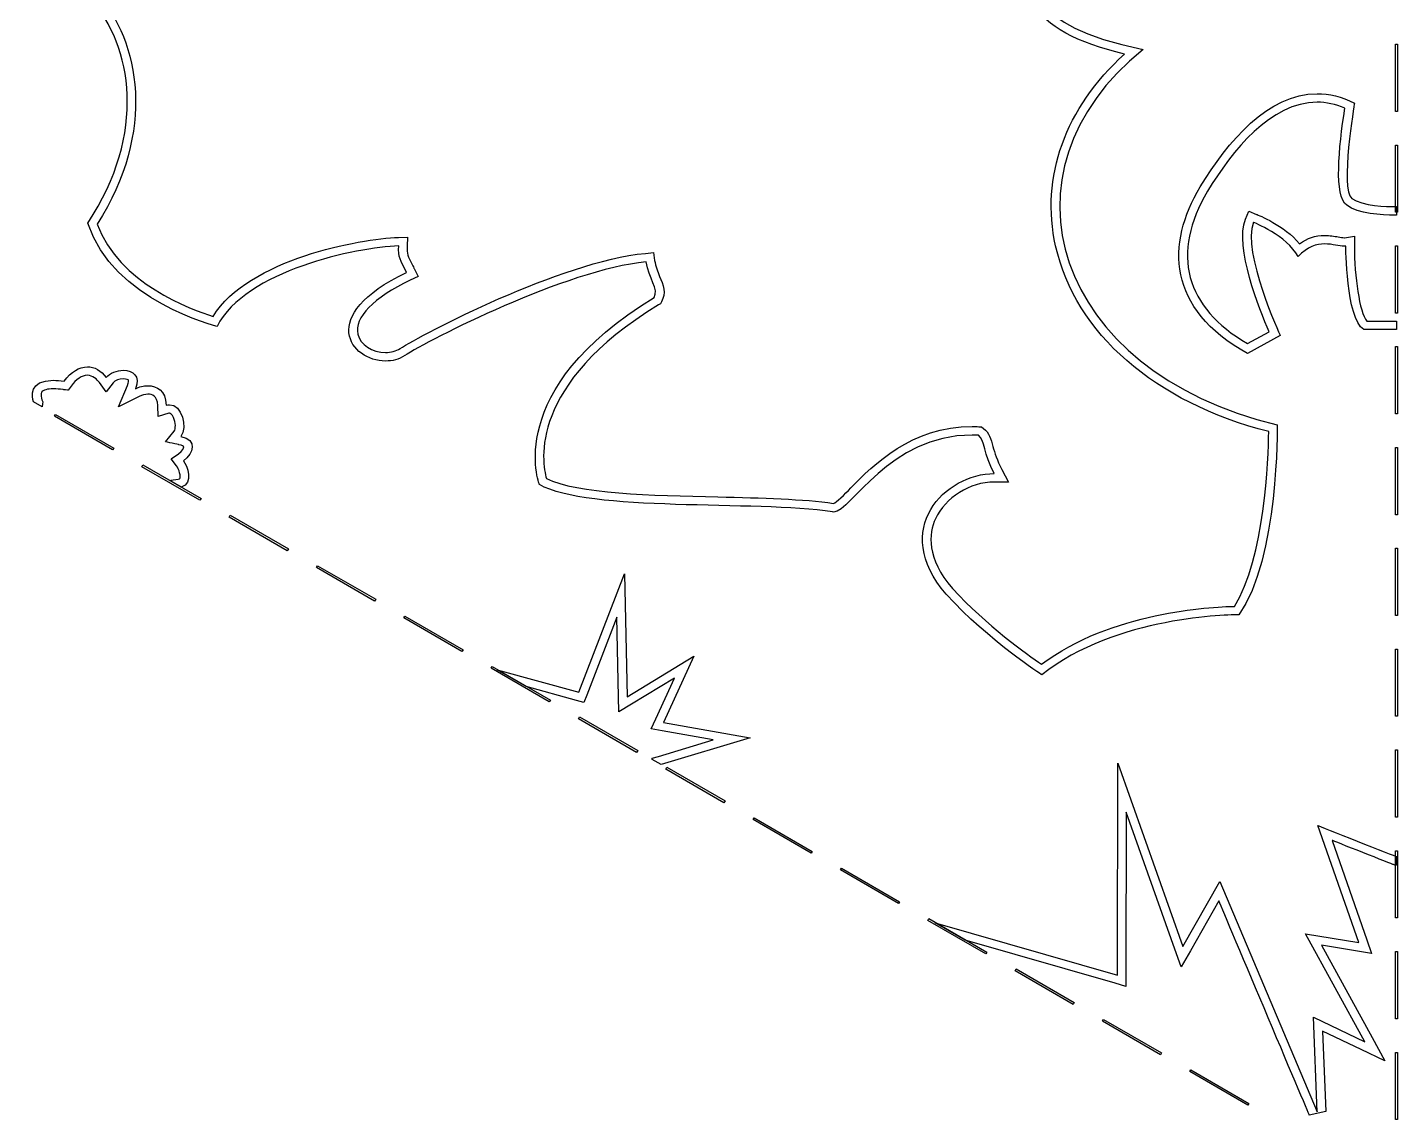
# Model space of a CAD drawing. Header units: millimetres. Extents: x -104 to 108, y -148 to 121.
# Drawn here: x -54.1 to 2.5, y -23.9 to 21.3 of the extents above; entities that cross this region are included whole.
import ezdxf

# ---------------------------------------------------------------- set-up
doc = ezdxf.new("R2010")
doc.units = ezdxf.units.MM
doc.header["$MEASUREMENT"] = 0
doc.layers.add('Capa 1', color=7, linetype='Continuous')

msp = doc.modelspace()

# ---------------------------------------------------------------- linework, layer by layer
at = {"layer": 'Capa 1', "color": 253}
for points, knots in [([(-85.7261, 24.2156), (-85.7261, 24.2156), (-85.4204, 24.0389), (-85.4204, 24.0389), (-85.4204, 24.0389), (-85.096, 24.5393), (-84.4915, 24.7883), (-83.6904, 24.7879), (-83.6904, 24.7879), (-81.6923, 24.788), (-78.4697, 23.2421), (-75.3077, 20.1997), (-75.3077, 20.1997), (-69.8594, 19.5739), (-68.5356, 18.264), (-66.022, 16.3809), (-66.022, 16.3809), (-65.6491, 17.1948), (-65.4516, 17.4061), (-65.3468, 17.4057), (-65.3468, 17.4057), (-65.3468, 17.4057), (-65.315, 17.3987), (-65.315, 17.3987), (-65.315, 17.3987), (-65.2833, 17.3148), (-65.254, 17.235), (-65.2286, 17.1591), (-65.2286, 17.1591), (-65.2286, 17.1592), (-65.2321, 17.3577), (-65.315, 17.3987), (-65.315, 17.3987), (-65.9807, 19.1541), (-67.8226, 22.4956), (-66.8704, 24.1448), (-66.8704, 24.1448), (-67.2969, 24.0306), (-67.7548, 23.979), (-68.2322, 23.979), (-68.2322, 23.979), (-72.0756, 23.9791), (-77.1523, 27.3258), (-76.8366, 28.1683), (-76.8366, 28.1683), (-76.4818, 29.1162), (-75.9772, 30.0595), (-74.5595, 30.1188), (-74.5595, 30.1188), (-74.521, 30.1202), (-74.4819, 30.1212), (-74.4409, 30.1212), (-74.4409, 30.1212), (-71.443, 30.1209), (-62.1171, 25.8674), (-61.4853, 24.4937), (-61.4853, 24.4937), (-60.289, 21.8927), (-62.0039, 18.754), (-62.1841, 17.6103), (-62.1841, 17.6103), (-61.6204, 18.0133), (-60.6136, 18.6055), (-59.8544, 18.6055), (-59.8544, 18.6055), (-59.5129, 18.6056), (-59.2215, 18.4859), (-59.043, 18.1751), (-59.043, 18.1751), (-58.602, 19.7271), (-58.7065, 20.1948), (-57.2467, 21.632), (-57.2467, 21.632), (-58.1191, 22.6159), (-59.496, 25.3273), (-58.2186, 27.3752), (-58.2186, 27.3752), (-58.3773, 27.3686), (-58.5343, 27.3657), (-58.6902, 27.3657), (-58.6902, 27.3657), (-62.1929, 27.3657), (-64.848, 28.9412), (-65.1686, 30.1375), (-65.1686, 30.1375), (-65.4935, 31.3486), (-63.8196, 32.6542), (-61.8882, 32.6542), (-61.8882, 32.6542), (-61.8271, 32.6542), (-61.765, 32.6528), (-61.703, 32.6503), (-61.703, 32.6503), (-58.7054, 32.5194), (-53.8653, 29.597), (-53.7199, 27.8511), (-53.7199, 27.8511), (-53.6275, 26.7452), (-53.2324, 24.4129), (-51.4876, 22.4458), (-51.4876, 22.4458), (-49.7423, 20.4788), (-49.1483, 16.8952), (-51.5966, 13.1703), (-51.5966, 13.1703), (-50.5724, 9.9554), (-46.2523, 8.8992), (-46.2523, 8.8992), (-46.2523, 8.8992), (-45.0973, 11.2054), (-40.4816, 12.1772), (-38.7498, 12.2255), (-38.7498, 12.2255), (-38.7614, 11.7454), (-38.6927, 11.6639), (-38.421, 11.1316), (-38.421, 11.1316), (-42.1816, 9.343), (-40.725, 7.4669), (-39.2906, 7.4669), (-39.2906, 7.4669), (-39.014, 7.4669), (-38.7382, 7.5367), (-38.5008, 7.6906), (-38.5008, 7.6906), (-37.5108, 8.3327), (-31.8385, 11.2466), (-28.521, 11.569), (-28.521, 11.569), (-28.4127, 10.8847), (-27.9869, 10.4426), (-28.1926, 10.0923), (-28.1926, 10.0923), (-34.4833, 6.2629), (-32.9339, 2.365), (-32.9339, 2.365), (-32.9339, 2.365), (-30.9167, 1.2019), (-23.9942, 1.7194), (-20.8192, 1.2308), (-20.8192, 1.2308), (-20.8192, 1.2308), (-20.7818, 1.228), (-20.7818, 1.228), (-20.7818, 1.228), (-20.0399, 1.228), (-18.5237, 4.409), (-15.0467, 4.4087), (-15.0467, 4.4087), (-14.9627, 4.4087), (-14.8773, 4.4069), (-14.7909, 4.403), (-14.7909, 4.403), (-14.5302, 4.1998), (-14.5718, 3.6368), (-14.1347, 2.8169), (-14.1347, 2.8169), (-16.1586, 2.817), (-18.4563, 0.5193), (-16.117, -2.1742), (-16.117, -2.1742), (-14.358, -4.0971), (-12.1666, -5.5012), (-12.1666, -5.5012), (-12.1666, -5.5012), (-9.1214, -3.0599), (-4.3346, -3.0219), (-4.0361, -3.0219), (-4.0361, -3.0219), (-4.0361, -3.0219), (-4.0216, -3.0218), (-4.0216, -3.0218), (-4.0216, -3.0218), (-2.3802, -0.7045), (-2.438, 4.8257), (-2.438, 4.8257), (-2.438, 4.8257), (-11.6804, 7.0436), (-14.2684, 15.2986), (-7.9841, 20.3518), (-7.9841, 20.3518), (-13.0355, 21.3378), (-12.4199, 23.3091), (-12.4199, 23.3091), (-12.4199, 23.3091), (-14.5147, 23.3092), (-15.6058, 23.9212), (-15.0079, 25.8964), (-15.0079, 25.8964), (-15.0992, 25.8936), (-15.1885, 25.8921), (-15.2781, 25.8921), (-15.2781, 25.8921), (-23.0237, 25.8922), (-23.3673, 36.382), (-21.6616, 37.3567), (-21.6616, 37.3567), (-20.8326, 37.8309), (-20.2311, 38.191), (-19.516, 38.191), (-19.516, 38.191), (-18.7424, 38.1911), (-17.835, 37.7702), (-16.3632, 36.6176), (-16.3632, 36.6176), (-16.3632, 46.0686), (-21.3967, 46.4792), (-22.2726, 46.4792), (-22.2726, 46.4792), (-22.3559, 46.4792), (-22.4017, 46.4753), (-22.4017, 46.4753), (-22.4017, 46.4753), (-21.1628, 47.8275), (-19.2045, 48.973), (-15.3031, 48.973), (-15.3031, 48.973), (-14.9348, 48.973), (-14.5486, 48.9624), (-14.1446, 48.9412), (-14.1446, 48.9412), (-16.2397, 54.1158), (-14.1446, 59.4145), (-14.1446, 59.4145), (-14.1446, 59.4145), (-16.1166, 59.0459), (-19.8138, 57.3197), (-19.8138, 57.3197), (-19.8138, 57.3197), (-17.1898, 62.8708), (-13.081, 65.4607), (-11.6769, 65.4604), (-11.6769, 65.4604), (-11.3665, 65.4606), (-11.188, 65.3337), (-11.1873, 65.0843), (-11.1873, 65.0843), (-11.1813, 63.0771), (-10.232, 62.5687), (-9.271, 62.5687), (-9.271, 62.5687), (-8.2853, 62.5687), (-7.288, 63.1042), (-7.288, 63.1042), (-7.288, 63.1042), (-7.288, 63.1043), (-4.3977, 65.393), (-6.4929, 66.9315), (-6.4929, 66.9315), (-4.7593, 69.9262), (-11.4346, 73.786), (-11.4346, 73.786), (-11.4346, 73.786), (-10.202, 73.9737), (-9.1003, 74.0572), (-8.1149, 74.0572), (-8.1149, 74.0572), (-0.3316, 74.0569), (0.1577, 68.8541), (0.1577, 68.8541), (0.1577, 68.8541), (0.6338, 70.9954), (2.3646, 74.437), (2.4839, 74.6727), (2.4839, 74.6727), (2.4839, 74.6727), (2.4839, 75.0387), (2.4839, 75.0387), (2.4839, 75.0387), (2.4839, 75.0387), (2.2744, 75.0387), (2.2744, 75.0387), (2.2744, 75.0387), (2.2744, 75.0387), (2.176, 74.8461), (2.176, 74.8461), (2.176, 74.8461), (2.1129, 74.7216), (0.8541, 72.2383), (0.151, 70.1206), (0.151, 70.1206), (-0.5404, 71.7487), (-2.5255, 74.4096), (-8.1149, 74.41), (-8.1149, 74.41), (-9.1542, 74.4101), (-10.2891, 74.3172), (-11.4879, 74.1348), (-11.4879, 74.1348), (-11.4879, 74.1348), (-12.4802, 73.9837), (-12.4802, 73.9837), (-12.4802, 73.9837), (-12.4802, 73.9837), (-11.6113, 73.4806), (-11.6113, 73.4806), (-11.6113, 73.4806), (-11.5947, 73.4713), (-9.9519, 72.5145), (-8.5453, 71.2156), (-8.5453, 71.2156), (-7.3194, 70.0834), (-6.0209, 68.4512), (-6.7984, 67.1082), (-6.7984, 67.1082), (-6.7984, 67.1082), (-6.9568, 66.8345), (-6.9568, 66.8345), (-6.9568, 66.8345), (-6.9568, 66.8345), (-6.7017, 66.6472), (-6.7017, 66.6472), (-6.7017, 66.6472), (-6.2932, 66.3474), (-6.0907, 66.0121), (-6.084, 65.623), (-6.084, 65.623), (-6.0678, 64.74), (-7.063, 63.7413), (-7.4814, 63.4016), (-7.4814, 63.4016), (-7.6383, 63.3222), (-8.4727, 62.9215), (-9.271, 62.9215), (-9.271, 62.9215), (-9.6562, 62.9216), (-10.8282, 62.9215), (-10.8345, 65.0854), (-10.8345, 65.0854), (-10.8355, 65.4209), (-11.0568, 65.8132), (-11.6769, 65.8132), (-11.6769, 65.8132), (-13.2962, 65.8136), (-17.5066, 63.0262), (-20.1327, 57.4707), (-20.1327, 57.4707), (-20.1327, 57.4707), (-20.5507, 56.5866), (-20.5507, 56.5866), (-20.5507, 56.5866), (-20.5507, 56.5866), (-19.6645, 57.0001), (-19.6645, 57.0001), (-19.6645, 57.0001), (-19.6317, 57.0157), (-16.6645, 58.3957), (-14.6851, 58.9273), (-14.6851, 58.9273), (-15.155, 57.4217), (-16.1195, 53.4116), (-14.6643, 49.3159), (-14.6643, 49.3159), (-14.8816, 49.3222), (-15.0954, 49.3257), (-15.3031, 49.3257), (-15.3031, 49.3257), (-18.6908, 49.3258), (-21.0291, 48.4957), (-22.6617, 46.7138), (-22.6617, 46.7138), (-22.6617, 46.7138), (-23.2692, 46.051), (-23.2692, 46.051), (-23.2692, 46.051), (-23.2692, 46.051), (-22.3731, 46.124), (-22.3731, 46.124), (-22.3731, 46.124), (-22.3678, 46.1243), (-22.3326, 46.1264), (-22.2726, 46.1264), (-22.2726, 46.1264), (-21.3698, 46.1264), (-16.9637, 45.6928), (-16.7259, 37.3334), (-16.7259, 37.3334), (-17.9045, 38.1868), (-18.7389, 38.5438), (-19.516, 38.5438), (-19.516, 38.5438), (-20.2988, 38.5438), (-20.9374, 38.1783), (-21.7459, 37.7151), (-21.7459, 37.7151), (-21.7459, 37.7151), (-21.8369, 37.6633), (-21.8369, 37.6633), (-21.8369, 37.6633), (-22.878, 37.0681), (-23.1726, 34.2156), (-22.467, 31.5592), (-22.467, 31.5592), (-21.9918, 29.7713), (-20.3641, 25.6413), (-15.4608, 25.5411), (-15.4608, 25.5411), (-15.5998, 24.8356), (-15.5116, 24.2806), (-15.1945, 23.8538), (-15.1945, 23.8538), (-14.7807, 23.2958), (-14.0116, 23.0096), (-12.7896, 22.963), (-12.7896, 22.963), (-12.7702, 22.7599), (-12.7042, 22.5019), (-12.5345, 22.2172), (-12.5345, 22.2172), (-11.9976, 21.3163), (-10.7276, 20.6248), (-8.7549, 20.157), (-8.7549, 20.157), (-11.2042, 17.9314), (-12.2375, 15.0752), (-11.5979, 12.2262), (-11.5979, 12.2262), (-10.7865, 8.6121), (-7.5036, 5.757), (-2.7922, 4.5498), (-2.7922, 4.5498), (-2.807, 3.4509), (-2.9478, -0.6929), (-4.2107, -2.6709), (-4.2107, -2.6709), (-5.2045, -2.6909), (-9.3084, -2.9069), (-12.1825, -5.0666), (-12.1825, -5.0666), (-12.7628, -4.6718), (-14.46, -3.4632), (-15.8567, -1.936), (-15.8567, -1.936), (-16.9517, -0.6752), (-16.8455, 0.3306), (-16.5626, 0.9514), (-16.5626, 0.9514), (-16.1628, 1.8281), (-15.1419, 2.4642), (-14.1347, 2.4642), (-14.1347, 2.4642), (-14.1347, 2.4642), (-13.5466, 2.4642), (-13.5466, 2.4642), (-13.5466, 2.4642), (-13.5466, 2.4642), (-13.8232, 2.9831), (-13.8232, 2.9831), (-13.8232, 2.9831), (-14.0247, 3.3602), (-14.116, 3.6809), (-14.1894, 3.9388), (-14.1894, 3.9388), (-14.2772, 4.2451), (-14.3531, 4.5092), (-14.574, 4.6814), (-14.574, 4.6814), (-14.574, 4.6814), (-14.6628, 4.7506), (-14.6628, 4.7506), (-14.6628, 4.7506), (-14.6628, 4.7506), (-14.7754, 4.7555), (-14.7754, 4.7555), (-14.7754, 4.7555), (-14.8667, 4.7597), (-14.9574, 4.7614), (-15.0467, 4.7614), (-15.0467, 4.7614), (-17.5729, 4.7618), (-19.1304, 3.1754), (-20.0611, 2.2274), (-20.0611, 2.2274), (-20.326, 1.9576), (-20.6541, 1.6235), (-20.785, 1.5826), (-20.785, 1.5826), (-22.008, 1.7685), (-23.7331, 1.8087), (-25.5587, 1.8517), (-25.5587, 1.8517), (-28.2949, 1.916), (-31.3852, 1.9883), (-32.6432, 2.6095), (-32.6432, 2.6095), (-32.8309, 3.2622), (-33.4211, 6.4964), (-28.0091, 9.791), (-28.0091, 9.791), (-28.0091, 9.791), (-27.9329, 9.8372), (-27.9329, 9.8372), (-27.9329, 9.8372), (-27.9329, 9.8372), (-27.8885, 9.9134), (-27.8885, 9.9134), (-27.8885, 9.9134), (-27.6793, 10.2701), (-27.8246, 10.6253), (-27.965, 10.9689), (-27.965, 10.9689), (-28.0483, 11.1721), (-28.1344, 11.3824), (-28.1725, 11.624), (-28.1725, 11.624), (-28.1725, 11.624), (-28.2243, 11.9522), (-28.2243, 11.9522), (-28.2243, 11.9522), (-28.2243, 11.9522), (-28.5549, 11.92), (-28.5549, 11.92), (-28.5549, 11.92), (-32.0424, 11.5814), (-37.786, 8.5746), (-38.6927, 7.9865), (-38.6927, 7.9865), (-38.8609, 7.8776), (-39.0677, 7.8197), (-39.2906, 7.8197), (-39.2906, 7.8197), (-39.8381, 7.8197), (-40.343, 8.1548), (-40.4393, 8.5824), (-40.4393, 8.5824), (-40.5924, 9.2601), (-39.781, 10.094), (-38.27, 10.8126), (-38.27, 10.8126), (-38.27, 10.8126), (-37.9423, 10.9686), (-37.9423, 10.9686), (-37.9423, 10.9686), (-37.9423, 10.9686), (-38.107, 11.2918), (-38.107, 11.2918), (-38.107, 11.2918), (-38.107, 11.2918), (-38.1783, 11.4311), (-38.1783, 11.4311), (-38.1783, 11.4311), (-38.384, 11.8301), (-38.4055, 11.8717), (-38.397, 12.2171), (-38.397, 12.2171), (-38.397, 12.2171), (-38.3882, 12.5886), (-38.3882, 12.5886), (-38.3882, 12.5886), (-38.3882, 12.5886), (-38.7597, 12.5784), (-38.7597, 12.5784), (-38.7597, 12.5784), (-40.3401, 12.5342), (-44.9548, 11.6755), (-46.4231, 9.3147), (-46.4231, 9.3147), (-47.3202, 9.591), (-50.3216, 10.6814), (-51.2078, 13.1219), (-51.2078, 13.1219), (-48.7652, 16.9563), (-49.445, 20.6749), (-51.2237, 22.6797), (-51.2237, 22.6797), (-52.8673, 24.5325), (-53.2726, 26.7335), (-53.3682, 27.8804), (-53.3682, 27.8804), (-53.54, 29.942), (-58.7488, 32.8743), (-61.6874, 33.0027), (-61.6874, 33.0027), (-61.7544, 33.0056), (-61.8218, 33.007), (-61.8882, 33.007), (-61.8882, 33.007), (-63.2012, 33.007), (-64.4772, 32.4496), (-65.1394, 31.5863), (-65.1394, 31.5863), (-65.5136, 31.0984), (-65.6449, 30.5513), (-65.5094, 30.0461), (-65.5094, 30.0461), (-65.1284, 28.6262), (-62.2889, 27.0457), (-58.7992, 27.0132), (-58.7992, 27.0132), (-59.6071, 25.0494), (-58.5586, 22.7584), (-57.7208, 21.6553), (-57.7208, 21.6553), (-58.795, 20.5465), (-58.9425, 19.9679), (-59.1972, 18.9692), (-59.1972, 18.9692), (-59.2092, 18.9223), (-59.2212, 18.8743), (-59.2339, 18.8249), (-59.2339, 18.8249), (-59.3975, 18.9057), (-59.6011, 18.9583), (-59.8544, 18.9583), (-59.8544, 18.9583), (-60.4273, 18.9583), (-61.0821, 18.6778), (-61.5954, 18.396), (-61.5954, 18.396), (-61.5699, 18.4715), (-61.5438, 18.5491), (-61.517, 18.6291), (-61.517, 18.6291), (-60.991, 20.185), (-60.1966, 22.5362), (-61.1646, 24.6412), (-61.1646, 24.6412), (-61.9171, 26.2763), (-71.4709, 30.4737), (-74.4409, 30.474), (-74.4409, 30.474), (-74.4869, 30.474), (-74.531, 30.4729), (-74.5744, 30.4712), (-74.5744, 30.4712), (-76.3798, 30.3958), (-76.9115, 28.9747), (-77.1671, 28.2917), (-77.1671, 28.2917), (-77.2502, 28.071), (-77.1919, 27.8144), (-76.9944, 27.5294), (-76.9944, 27.5294), (-76.0916, 26.2277), (-71.6702, 23.6262), (-68.2322, 23.6262), (-68.2322, 23.6262), (-67.9514, 23.6263), (-67.6808, 23.6432), (-67.4222, 23.6777), (-67.4222, 23.6777), (-67.7545, 22.1894), (-66.8613, 20.1249), (-66.124, 18.4214), (-66.124, 18.4214), (-65.9906, 18.1127), (-65.8622, 17.8167), (-65.7539, 17.5507), (-65.7539, 17.5507), (-65.8767, 17.4178), (-66.0047, 17.2145), (-66.1536, 16.9221), (-66.1536, 16.9221), (-66.233, 16.9824), (-66.3113, 17.042), (-66.3893, 17.1013), (-66.3893, 17.1013), (-68.5595, 18.7499), (-70.1324, 19.9446), (-75.1494, 20.5363), (-75.1494, 20.5363), (-78.0877, 23.3363), (-81.4305, 25.1407), (-83.6904, 25.1407), (-83.6904, 25.1407), (-84.8746, 25.1411), (-85.4494, 24.6523), (-85.7261, 24.2156)], [0, 0, 0, 0, 0.0059524, 0.0059524, 0.0059524, 0.0059524, 0.0119048, 0.0119048, 0.0119048, 0.0119048, 0.0178571, 0.0178571, 0.0178571, 0.0178572, 0.0238095, 0.0238095, 0.0238095, 0.0238095, 0.0297619, 0.0297619, 0.0297619, 0.0297619, 0.0357143, 0.0357143, 0.0357143, 0.0357143, 0.0416667, 0.0416667, 0.0416667, 0.0416667, 0.047619, 0.047619, 0.047619, 0.0476191, 0.0535714, 0.0535714, 0.0535714, 0.0535714, 0.0595238, 0.0595238, 0.0595238, 0.0595238, 0.0654762, 0.0654762, 0.0654762, 0.0654762, 0.0714286, 0.0714286, 0.0714286, 0.0714286, 0.077381, 0.077381, 0.077381, 0.077381, 0.0833333, 0.0833333, 0.0833333, 0.0833333, 0.0892857, 0.0892857, 0.0892857, 0.0892857, 0.0952381, 0.0952381, 0.0952381, 0.0952381, 0.1011905, 0.1011905, 0.1011905, 0.1011905, 0.1071429, 0.1071429, 0.1071429, 0.1071429, 0.1130952, 0.1130952, 0.1130952, 0.1130952, 0.1190476, 0.1190476, 0.1190476, 0.1190476, 0.125, 0.125, 0.125, 0.125, 0.1309524, 0.1309524, 0.1309524, 0.1309524, 0.1369048, 0.1369048, 0.1369048, 0.1369048, 0.1428571, 0.1428571, 0.1428571, 0.1428572, 0.1488095, 0.1488095, 0.1488095, 0.1488095, 0.1547619, 0.1547619, 0.1547619, 0.1547619, 0.1607143, 0.1607143, 0.1607143, 0.1607143, 0.1666667, 0.1666667, 0.1666667, 0.1666667, 0.172619, 0.172619, 0.172619, 0.1726191, 0.1785714, 0.1785714, 0.1785714, 0.1785714, 0.1845238, 0.1845238, 0.1845238, 0.1845238, 0.1904762, 0.1904762, 0.1904762, 0.1904762, 0.1964286, 0.1964286, 0.1964286, 0.1964286, 0.202381, 0.202381, 0.202381, 0.202381, 0.2083333, 0.2083333, 0.2083333, 0.2083333, 0.2142857, 0.2142857, 0.2142857, 0.2142857, 0.2202381, 0.2202381, 0.2202381, 0.2202381, 0.2261905, 0.2261905, 0.2261905, 0.2261905, 0.2321429, 0.2321429, 0.2321429, 0.2321429, 0.2380952, 0.2380952, 0.2380952, 0.2380952, 0.2440476, 0.2440476, 0.2440476, 0.2440476, 0.25, 0.25, 0.25, 0.25, 0.2559524, 0.2559524, 0.2559524, 0.2559524, 0.2619048, 0.2619048, 0.2619048, 0.2619048, 0.2678571, 0.2678571, 0.2678571, 0.2678572, 0.2738095, 0.2738095, 0.2738095, 0.2738095, 0.2797619, 0.2797619, 0.2797619, 0.2797619, 0.2857143, 0.2857143, 0.2857143, 0.2857143, 0.2916667, 0.2916667, 0.2916667, 0.2916667, 0.297619, 0.297619, 0.297619, 0.2976191, 0.3035714, 0.3035714, 0.3035714, 0.3035714, 0.3095238, 0.3095238, 0.3095238, 0.3095238, 0.3154762, 0.3154762, 0.3154762, 0.3154762, 0.3214286, 0.3214286, 0.3214286, 0.3214286, 0.327381, 0.327381, 0.327381, 0.327381, 0.3333333, 0.3333333, 0.3333333, 0.3333333, 0.3392857, 0.3392857, 0.3392857, 0.3392857, 0.3452381, 0.3452381, 0.3452381, 0.3452381, 0.3511905, 0.3511905, 0.3511905, 0.3511905, 0.3571429, 0.3571429, 0.3571429, 0.3571429, 0.3630952, 0.3630952, 0.3630952, 0.3630952, 0.3690476, 0.3690476, 0.3690476, 0.3690476, 0.375, 0.375, 0.375, 0.375, 0.3809524, 0.3809524, 0.3809524, 0.3809524, 0.3869048, 0.3869048, 0.3869048, 0.3869048, 0.3928571, 0.3928571, 0.3928571, 0.3928572, 0.3988095, 0.3988095, 0.3988095, 0.3988095, 0.4047619, 0.4047619, 0.4047619, 0.4047619, 0.4107143, 0.4107143, 0.4107143, 0.4107143, 0.4166667, 0.4166667, 0.4166667, 0.4166667, 0.422619, 0.422619, 0.422619, 0.4226191, 0.4285714, 0.4285714, 0.4285714, 0.4285714, 0.4345238, 0.4345238, 0.4345238, 0.4345238, 0.4404762, 0.4404762, 0.4404762, 0.4404762, 0.4464286, 0.4464286, 0.4464286, 0.4464286, 0.452381, 0.452381, 0.452381, 0.452381, 0.4583333, 0.4583333, 0.4583333, 0.4583333, 0.4642857, 0.4642857, 0.4642857, 0.4642857, 0.4702381, 0.4702381, 0.4702381, 0.4702381, 0.4761905, 0.4761905, 0.4761905, 0.4761905, 0.4821429, 0.4821429, 0.4821429, 0.4821429, 0.4880952, 0.4880952, 0.4880952, 0.4880952, 0.4940476, 0.4940476, 0.4940476, 0.4940476, 0.5, 0.5, 0.5, 0.5, 0.5059524, 0.5059524, 0.5059524, 0.5059524, 0.5119048, 0.5119048, 0.5119048, 0.5119048, 0.5178571, 0.5178571, 0.5178571, 0.5178572, 0.5238095, 0.5238095, 0.5238095, 0.5238095, 0.5297619, 0.5297619, 0.5297619, 0.5297619, 0.5357143, 0.5357143, 0.5357143, 0.5357143, 0.5416667, 0.5416667, 0.5416667, 0.5416667, 0.547619, 0.547619, 0.547619, 0.5476191, 0.5535714, 0.5535714, 0.5535714, 0.5535714, 0.5595238, 0.5595238, 0.5595238, 0.5595238, 0.5654762, 0.5654762, 0.5654762, 0.5654762, 0.5714286, 0.5714286, 0.5714286, 0.5714286, 0.577381, 0.577381, 0.577381, 0.577381, 0.5833333, 0.5833333, 0.5833333, 0.5833333, 0.5892857, 0.5892857, 0.5892857, 0.5892857, 0.5952381, 0.5952381, 0.5952381, 0.5952381, 0.6011905, 0.6011905, 0.6011905, 0.6011905, 0.6071429, 0.6071429, 0.6071429, 0.6071429, 0.6130952, 0.6130952, 0.6130952, 0.6130952, 0.6190476, 0.6190476, 0.6190476, 0.6190476, 0.625, 0.625, 0.625, 0.625, 0.6309524, 0.6309524, 0.6309524, 0.6309524, 0.6369048, 0.6369048, 0.6369048, 0.6369048, 0.6428571, 0.6428571, 0.6428571, 0.6428572, 0.6488095, 0.6488095, 0.6488095, 0.6488095, 0.6547619, 0.6547619, 0.6547619, 0.6547619, 0.6607143, 0.6607143, 0.6607143, 0.6607143, 0.6666667, 0.6666667, 0.6666667, 0.6666667, 0.672619, 0.672619, 0.672619, 0.6726191, 0.6785714, 0.6785714, 0.6785714, 0.6785714, 0.6845238, 0.6845238, 0.6845238, 0.6845238, 0.6904762, 0.6904762, 0.6904762, 0.6904762, 0.6964286, 0.6964286, 0.6964286, 0.6964286, 0.702381, 0.702381, 0.702381, 0.702381, 0.7083333, 0.7083333, 0.7083333, 0.7083333, 0.7142857, 0.7142857, 0.7142857, 0.7142857, 0.7202381, 0.7202381, 0.7202381, 0.7202381, 0.7261905, 0.7261905, 0.7261905, 0.7261905, 0.7321429, 0.7321429, 0.7321429, 0.7321429, 0.7380952, 0.7380952, 0.7380952, 0.7380952, 0.7440476, 0.7440476, 0.7440476, 0.7440476, 0.75, 0.75, 0.75, 0.75, 0.7559524, 0.7559524, 0.7559524, 0.7559524, 0.7619048, 0.7619048, 0.7619048, 0.7619048, 0.7678571, 0.7678571, 0.7678571, 0.7678572, 0.7738095, 0.7738095, 0.7738095, 0.7738095, 0.7797619, 0.7797619, 0.7797619, 0.7797619, 0.7857143, 0.7857143, 0.7857143, 0.7857143, 0.7916667, 0.7916667, 0.7916667, 0.7916667, 0.797619, 0.797619, 0.797619, 0.7976191, 0.8035714, 0.8035714, 0.8035714, 0.8035714, 0.8095238, 0.8095238, 0.8095238, 0.8095238, 0.8154762, 0.8154762, 0.8154762, 0.8154762, 0.8214286, 0.8214286, 0.8214286, 0.8214286, 0.827381, 0.827381, 0.827381, 0.827381, 0.8333333, 0.8333333, 0.8333333, 0.8333333, 0.8392857, 0.8392857, 0.8392857, 0.8392857, 0.8452381, 0.8452381, 0.8452381, 0.8452381, 0.8511905, 0.8511905, 0.8511905, 0.8511905, 0.8571429, 0.8571429, 0.8571429, 0.8571429, 0.8630952, 0.8630952, 0.8630952, 0.8630952, 0.8690476, 0.8690476, 0.8690476, 0.8690476, 0.875, 0.875, 0.875, 0.875, 0.8809524, 0.8809524, 0.8809524, 0.8809524, 0.8869048, 0.8869048, 0.8869048, 0.8869048, 0.8928571, 0.8928571, 0.8928571, 0.8928572, 0.8988095, 0.8988095, 0.8988095, 0.8988095, 0.9047619, 0.9047619, 0.9047619, 0.9047619, 0.9107143, 0.9107143, 0.9107143, 0.9107143, 0.9166667, 0.9166667, 0.9166667, 0.9166667, 0.922619, 0.922619, 0.922619, 0.9226191, 0.9285714, 0.9285714, 0.9285714, 0.9285714, 0.9345238, 0.9345238, 0.9345238, 0.9345238, 0.9404762, 0.9404762, 0.9404762, 0.9404762, 0.9464286, 0.9464286, 0.9464286, 0.9464286, 0.952381, 0.952381, 0.952381, 0.952381, 0.9583333, 0.9583333, 0.9583333, 0.9583333, 0.9642857, 0.9642857, 0.9642857, 0.9642857, 0.9702381, 0.9702381, 0.9702381, 0.9702381, 0.9761905, 0.9761905, 0.9761905, 0.9761905, 0.9821429, 0.9821429, 0.9821429, 0.9821429, 0.9880952, 0.9880952, 0.9880952, 0.9880952, 1, 1, 1, 1]), ([(2.4839, 8.7687), (2.4839, 8.7687), (2.4839, 9.1215), (2.4839, 9.1215), (2.4839, 9.1215), (2.4839, 9.1215), (1.2654, 9.1215), (1.2654, 9.1215), (1.2654, 9.1215), (0.9536, 9.4923), (0.7475, 10.9654), (0.7475, 12.2188), (0.7475, 12.2188), (0.7475, 12.2188), (0.7476, 12.626), (0.7476, 12.626), (0.7476, 12.626), (0.7476, 12.626), (0.3444, 12.5677), (0.3444, 12.5677), (0.3444, 12.5677), (0.3444, 12.5677), (0.3249, 12.567), (0.3249, 12.567), (0.3249, 12.567), (0.2678, 12.567), (0.1757, 12.5829), (0.0783, 12.5998), (0.0783, 12.5998), (-0.0754, 12.6267), (-0.267, 12.6601), (-0.478, 12.6601), (-0.478, 12.6601), (-0.8657, 12.6602), (-1.2083, 12.5473), (-1.5162, 12.3172), (-1.5162, 12.3172), (-2.1487, 13.0676), (-3.2403, 13.5103), (-3.2932, 13.5315), (-3.2932, 13.5315), (-3.2932, 13.5315), (-3.6205, 13.6624), (-3.6205, 13.6624), (-3.6205, 13.6624), (-3.6205, 13.6624), (-3.7518, 13.3351), (-3.7518, 13.3351), (-3.7518, 13.3351), (-4.2121, 12.1833), (-3.1736, 9.5987), (-2.7704, 8.6755), (-2.7704, 8.6755), (-2.7704, 8.6755), (-3.6671, 8.1866), (-3.6671, 8.1866), (-3.6671, 8.1866), (-4.9537, 8.9391), (-5.7492, 9.8573), (-6.0336, 10.9188), (-6.0336, 10.9188), (-6.3214, 11.9935), (-6.0748, 13.2263), (-5.3202, 14.484), (-5.3202, 14.484), (-4.312, 16.1639), (-2.7093, 18.1666), (-0.7962, 18.1666), (-0.7962, 18.1666), (-0.4141, 18.1667), (-0.0268, 18.0855), (0.3584, 17.925), (0.3584, 17.925), (0.09, 16.2504), (-0.0914, 14.2984), (0.4307, 13.9079), (0.4307, 13.9079), (0.9067, 13.551), (1.8785, 13.4976), (2.4155, 13.4976), (2.4155, 13.4976), (2.4155, 13.4976), (2.4839, 13.4981), (2.4839, 13.4981), (2.4839, 13.4981), (2.4839, 13.4981), (2.4839, 13.851), (2.4839, 13.851), (2.4839, 13.851), (2.4734, 13.8508), (2.4498, 13.8504), (2.4155, 13.8504), (2.4155, 13.8504), (2.1252, 13.8504), (1.0654, 13.873), (0.6421, 14.1908), (0.6421, 14.1908), (0.1485, 14.5592), (0.75, 18.1331), (0.75, 18.1331), (0.75, 18.1331), (0.2159, 18.4006), (-0.3006, 18.5194), (-0.7962, 18.5194), (-0.7962, 18.5194), (-2.8148, 18.5195), (-4.4898, 16.5537), (-5.6229, 14.6653), (-5.6229, 14.6653), (-7.034, 12.313), (-6.998, 9.6315), (-3.6707, 7.7826), (-3.6707, 7.7826), (-3.6707, 7.7826), (-2.3145, 8.5221), (-2.3145, 8.5221), (-2.3145, 8.5221), (-2.3145, 8.5221), (-3.9169, 11.9719), (-3.4241, 13.2041), (-3.4241, 13.2041), (-3.424, 13.2041), (-2.0479, 12.6541), (-1.5748, 11.7853), (-1.5748, 11.7853), (-1.1977, 12.2051), (-0.8156, 12.3074), (-0.478, 12.3074), (-0.478, 12.3074), (-0.1559, 12.3074), (0.1259, 12.2142), (0.3249, 12.2142), (0.3249, 12.2142), (0.3249, 12.2142), (0.3948, 12.2189), (0.3948, 12.2189), (0.3948, 12.2189), (0.3948, 12.2189), (0.3948, 9.2615), (1.1338, 8.7687), (1.1338, 8.7687), (1.1338, 8.7687), (2.4839, 8.7687), (2.4839, 8.7687)], [0, 0, 0, 0, 0.027027, 0.027027, 0.027027, 0.027027, 0.0540541, 0.0540541, 0.0540541, 0.0540541, 0.0810811, 0.0810811, 0.0810811, 0.0810811, 0.1081081, 0.1081081, 0.1081081, 0.1081081, 0.1351351, 0.1351351, 0.1351351, 0.1351351, 0.1621622, 0.1621622, 0.1621622, 0.1621622, 0.1891892, 0.1891892, 0.1891892, 0.1891892, 0.2162162, 0.2162162, 0.2162162, 0.2162162, 0.2432432, 0.2432432, 0.2432432, 0.2432433, 0.2702703, 0.2702703, 0.2702703, 0.2702703, 0.2972973, 0.2972973, 0.2972973, 0.2972973, 0.3243243, 0.3243243, 0.3243243, 0.3243243, 0.3513514, 0.3513514, 0.3513514, 0.3513514, 0.3783784, 0.3783784, 0.3783784, 0.3783784, 0.4054054, 0.4054054, 0.4054054, 0.4054054, 0.4324324, 0.4324324, 0.4324324, 0.4324324, 0.4594595, 0.4594595, 0.4594595, 0.4594595, 0.4864865, 0.4864865, 0.4864865, 0.4864865, 0.5135135, 0.5135135, 0.5135135, 0.5135135, 0.5405405, 0.5405405, 0.5405405, 0.5405406, 0.5675676, 0.5675676, 0.5675676, 0.5675676, 0.5945946, 0.5945946, 0.5945946, 0.5945946, 0.6216216, 0.6216216, 0.6216216, 0.6216216, 0.6486486, 0.6486486, 0.6486486, 0.6486487, 0.6756757, 0.6756757, 0.6756757, 0.6756757, 0.7027027, 0.7027027, 0.7027027, 0.7027027, 0.7297297, 0.7297297, 0.7297297, 0.7297297, 0.7567568, 0.7567568, 0.7567568, 0.7567568, 0.7837838, 0.7837838, 0.7837838, 0.7837838, 0.8108108, 0.8108108, 0.8108108, 0.8108108, 0.8378378, 0.8378378, 0.8378378, 0.8378378, 0.8648649, 0.8648649, 0.8648649, 0.8648649, 0.8918919, 0.8918919, 0.8918919, 0.8918919, 0.9189189, 0.9189189, 0.9189189, 0.9189189, 0.9459459, 0.9459459, 0.9459459, 0.945946, 1, 1, 1, 1]), ([(-53.8385, 5.7813), (-53.8385, 5.7813), (-53.4765, 5.572), (-53.4765, 5.572), (-53.4765, 5.572), (-53.4765, 5.572), (-53.4666, 5.6977), (-53.4666, 5.6977), (-53.4666, 5.6977), (-53.4666, 5.6977), (-53.4596, 5.7856), (-53.4596, 5.7856), (-53.4596, 5.7856), (-53.4596, 5.7856), (-53.4945, 5.8664), (-53.4945, 5.8664), (-53.4945, 5.8664), (-53.5206, 5.9292), (-53.5608, 6.1013), (-53.504, 6.1863), (-53.504, 6.1863), (-53.4479, 6.2696), (-53.2652, 6.3193), (-53.0147, 6.3193), (-53.0147, 6.3193), (-52.8987, 6.3193), (-52.766, 6.3091), (-52.621, 6.289), (-52.621, 6.289), (-52.621, 6.289), (-52.409, 6.2594), (-52.409, 6.2594), (-52.409, 6.2594), (-52.409, 6.2594), (-52.2848, 6.434), (-52.2848, 6.434), (-52.2848, 6.434), (-52.0841, 6.7162), (-51.8407, 6.8778), (-51.616, 6.8778), (-51.616, 6.8778), (-51.3849, 6.8778), (-51.2166, 6.713), (-51.1171, 6.5751), (-51.1171, 6.5751), (-51.1171, 6.5751), (-50.8384, 6.1896), (-50.8384, 6.1896), (-50.8384, 6.1896), (-50.8384, 6.1896), (-50.5506, 6.5681), (-50.5506, 6.5681), (-50.5506, 6.5681), (-50.4793, 6.6615), (-50.2962, 6.7317), (-50.1244, 6.7317), (-50.1244, 6.7317), (-49.9956, 6.7318), (-49.9286, 6.6936), (-49.9163, 6.6749), (-49.9163, 6.6749), (-49.9071, 6.6615), (-49.8969, 6.5962), (-49.9547, 6.4594), (-49.9547, 6.4594), (-49.9547, 6.4594), (-50.3294, 5.5718), (-50.3294, 5.5718), (-50.3294, 5.5718), (-50.3294, 5.5718), (-49.47, 6.0075), (-49.47, 6.0075), (-49.47, 6.0075), (-49.3599, 6.0633), (-49.2287, 6.0953), (-49.1095, 6.0953), (-49.1095, 6.0953), (-48.932, 6.0953), (-48.7257, 6.042), (-48.707, 5.6282), (-48.707, 5.6282), (-48.707, 5.6282), (-48.6861, 5.1732), (-48.6861, 5.1732), (-48.6861, 5.1732), (-48.6861, 5.1732), (-48.2512, 5.3069), (-48.2512, 5.3069), (-48.2512, 5.3069), (-48.2512, 5.3069), (-48.2236, 5.3118), (-48.2236, 5.3118), (-48.2236, 5.3118), (-48.1841, 5.3118), (-48.1147, 5.2507), (-48.0582, 5.134), (-48.0582, 5.134), (-47.9562, 4.9223), (-47.9591, 4.6641), (-48.0303, 4.5745), (-48.0303, 4.5745), (-48.0303, 4.5745), (-48.3834, 4.1307), (-48.3834, 4.1307), (-48.3834, 4.1307), (-48.3834, 4.1307), (-47.8292, 4.0104), (-47.8292, 4.0104), (-47.8292, 4.0104), (-47.6881, 3.9798), (-47.6388, 3.9345), (-47.6335, 3.924), (-47.6335, 3.924), (-47.626, 3.8933), (-47.6804, 3.7564), (-47.8494, 3.6371), (-47.8494, 3.6371), (-47.8494, 3.6371), (-48.1474, 3.4269), (-48.1474, 3.4269), (-48.1474, 3.4269), (-48.1474, 3.4269), (-47.9277, 3.1362), (-47.9277, 3.1362), (-47.9277, 3.1362), (-47.8261, 3.0022), (-47.74, 2.6737), (-47.7897, 2.6116), (-47.7897, 2.6116), (-47.7925, 2.6085), (-47.8134, 2.5954), (-47.8649, 2.588), (-47.8649, 2.588), (-47.8649, 2.588), (-48.1654, 2.5429), (-48.1654, 2.5429), (-48.1654, 2.5429), (-48.1654, 2.5429), (-48.1654, 2.5016), (-48.1654, 2.5016), (-48.1654, 2.5016), (-48.1654, 2.5016), (-47.7381, 2.2546), (-47.7381, 2.2546), (-47.7381, 2.2546), (-47.1878, 2.4013), (-47.5007, 3.1567), (-47.6462, 3.3489), (-47.6462, 3.3489), (-47.2154, 3.6527), (-47.0666, 4.2055), (-47.7541, 4.355), (-47.7541, 4.355), (-47.4504, 4.7371), (-47.721, 5.6646), (-48.2237, 5.6646), (-48.2237, 5.6646), (-48.2656, 5.6646), (-48.3094, 5.6579), (-48.3545, 5.6441), (-48.3545, 5.6441), (-48.3817, 6.2456), (-48.7398, 6.4481), (-49.1095, 6.4481), (-49.1095, 6.4481), (-49.2933, 6.4481), (-49.4796, 6.398), (-49.6291, 6.3221), (-49.6291, 6.3221), (-49.4037, 6.8566), (-49.7385, 7.0845), (-50.1244, 7.0845), (-50.1244, 7.0845), (-50.3918, 7.0845), (-50.6843, 6.9748), (-50.8314, 6.7818), (-50.8314, 6.7818), (-51.0466, 7.0796), (-51.3256, 7.2305), (-51.616, 7.2305), (-51.616, 7.2305), (-51.9462, 7.2306), (-52.2905, 7.0354), (-52.5724, 6.6382), (-52.5724, 6.6382), (-52.7395, 6.6619), (-52.8863, 6.6721), (-53.0147, 6.6721), (-53.0147, 6.6721), (-54.0512, 6.6722), (-53.9045, 5.9847), (-53.8385, 5.7813)], [0, 0, 0, 0, 0.0204082, 0.0204082, 0.0204082, 0.0204082, 0.0408163, 0.0408163, 0.0408163, 0.0408163, 0.0612245, 0.0612245, 0.0612245, 0.0612245, 0.0816327, 0.0816327, 0.0816327, 0.0816327, 0.1020408, 0.1020408, 0.1020408, 0.1020408, 0.122449, 0.122449, 0.122449, 0.122449, 0.1428571, 0.1428571, 0.1428571, 0.1428572, 0.1632653, 0.1632653, 0.1632653, 0.1632653, 0.1836735, 0.1836735, 0.1836735, 0.1836735, 0.2040816, 0.2040816, 0.2040816, 0.2040816, 0.2244898, 0.2244898, 0.2244898, 0.2244898, 0.244898, 0.244898, 0.244898, 0.244898, 0.2653061, 0.2653061, 0.2653061, 0.2653061, 0.2857143, 0.2857143, 0.2857143, 0.2857143, 0.3061224, 0.3061224, 0.3061224, 0.3061225, 0.3265306, 0.3265306, 0.3265306, 0.3265306, 0.3469388, 0.3469388, 0.3469388, 0.3469388, 0.3673469, 0.3673469, 0.3673469, 0.3673469, 0.3877551, 0.3877551, 0.3877551, 0.3877551, 0.4081633, 0.4081633, 0.4081633, 0.4081633, 0.4285714, 0.4285714, 0.4285714, 0.4285714, 0.4489796, 0.4489796, 0.4489796, 0.4489796, 0.4693878, 0.4693878, 0.4693878, 0.4693878, 0.4897959, 0.4897959, 0.4897959, 0.4897959, 0.5102041, 0.5102041, 0.5102041, 0.5102041, 0.5306122, 0.5306122, 0.5306122, 0.5306123, 0.5510204, 0.5510204, 0.5510204, 0.5510204, 0.5714286, 0.5714286, 0.5714286, 0.5714286, 0.5918367, 0.5918367, 0.5918367, 0.5918367, 0.6122449, 0.6122449, 0.6122449, 0.6122449, 0.6326531, 0.6326531, 0.6326531, 0.6326531, 0.6530612, 0.6530612, 0.6530612, 0.6530612, 0.6734694, 0.6734694, 0.6734694, 0.6734694, 0.6938776, 0.6938776, 0.6938776, 0.6938776, 0.7142857, 0.7142857, 0.7142857, 0.7142857, 0.7346939, 0.7346939, 0.7346939, 0.7346939, 0.755102, 0.755102, 0.755102, 0.7551021, 0.7755102, 0.7755102, 0.7755102, 0.7755102, 0.7959184, 0.7959184, 0.7959184, 0.7959184, 0.8163265, 0.8163265, 0.8163265, 0.8163265, 0.8367347, 0.8367347, 0.8367347, 0.8367347, 0.8571429, 0.8571429, 0.8571429, 0.8571429, 0.877551, 0.877551, 0.877551, 0.877551, 0.8979592, 0.8979592, 0.8979592, 0.8979592, 0.9183673, 0.9183673, 0.9183673, 0.9183674, 0.9387755, 0.9387755, 0.9387755, 0.9387755, 0.9591837, 0.9591837, 0.9591837, 0.9591837, 1, 1, 1, 1]), ([(-34.6811, -5.2937), (-34.6811, -5.2937), (-33.4803, -5.9878), (-33.4803, -5.9878), (-33.4803, -5.9878), (-33.4803, -5.9878), (-31.3986, -6.5571), (-31.3986, -6.5571), (-31.3986, -6.5571), (-31.3986, -6.5571), (-31.0913, -6.641), (-31.0913, -6.641), (-31.0913, -6.641), (-31.0913, -6.641), (-30.9763, -6.3439), (-30.9763, -6.3439), (-30.9763, -6.3439), (-30.9763, -6.3439), (-29.73, -3.122), (-29.73, -3.122), (-29.73, -3.122), (-29.73, -3.122), (-29.6587, -6.4184), (-29.6587, -6.4184), (-29.6587, -6.4184), (-29.6587, -6.4184), (-29.6453, -7.0304), (-29.6453, -7.0304), (-29.6453, -7.0304), (-29.6453, -7.0304), (-29.1225, -6.7122), (-29.1225, -6.7122), (-29.1225, -6.7122), (-29.1225, -6.7122), (-27.3519, -5.6348), (-27.3519, -5.6348), (-27.3519, -5.6348), (-27.3519, -5.6348), (-28.1259, -7.3222), (-28.1259, -7.3222), (-28.1259, -7.3222), (-28.1259, -7.3222), (-28.3153, -7.7367), (-28.3153, -7.7367), (-28.3153, -7.7367), (-28.3153, -7.7367), (-27.867, -7.8165), (-27.867, -7.8165), (-27.867, -7.8165), (-27.867, -7.8165), (-25.7475, -8.1939), (-25.7475, -8.1939), (-25.7475, -8.1939), (-25.7475, -8.1939), (-28.0172, -8.8744), (-28.0172, -8.8744), (-28.0172, -8.8744), (-28.0172, -8.8744), (-28.2684, -8.9499), (-28.2684, -8.9499), (-28.2684, -8.9499), (-28.2684, -8.9499), (-28.2684, -9.0009), (-28.2684, -9.0009), (-28.2684, -9.0009), (-28.2684, -9.0009), (-27.907, -9.2098), (-27.907, -9.2098), (-27.907, -9.2098), (-27.907, -9.2098), (-24.2273, -8.1061), (-24.2273, -8.1061), (-24.2273, -8.1061), (-24.2273, -8.1061), (-27.8052, -7.4693), (-27.8052, -7.4693), (-27.8052, -7.4693), (-27.8052, -7.4693), (-26.5511, -4.7346), (-26.5511, -4.7346), (-26.5511, -4.7346), (-26.5511, -4.7346), (-29.3059, -6.411), (-29.3059, -6.411), (-29.3059, -6.411), (-29.3059, -6.411), (-29.4156, -1.332), (-29.4156, -1.332), (-29.4156, -1.332), (-29.4156, -1.332), (-31.3055, -6.2167), (-31.3055, -6.2167), (-31.3055, -6.2167), (-31.3055, -6.2167), (-34.6811, -5.2937), (-34.6811, -5.2937)], [0, 0, 0, 0, 0.04, 0.04, 0.04, 0.04, 0.08, 0.08, 0.08, 0.08, 0.12, 0.12, 0.12, 0.12, 0.16, 0.16, 0.16, 0.16, 0.2, 0.2, 0.2, 0.2, 0.24, 0.24, 0.24, 0.24, 0.28, 0.28, 0.28, 0.28, 0.32, 0.32, 0.32, 0.32, 0.36, 0.36, 0.36, 0.36, 0.4, 0.4, 0.4, 0.4, 0.44, 0.44, 0.44, 0.44, 0.48, 0.48, 0.48, 0.48, 0.52, 0.52, 0.52, 0.52, 0.56, 0.56, 0.56, 0.56, 0.6, 0.6, 0.6, 0.6, 0.64, 0.64, 0.64, 0.64, 0.68, 0.68, 0.68, 0.68, 0.72, 0.72, 0.72, 0.72, 0.76, 0.76, 0.76, 0.76, 0.8, 0.8, 0.8, 0.8, 0.84, 0.84, 0.84, 0.84, 0.88, 0.88, 0.88, 0.88, 0.92, 0.92, 0.92, 0.92, 1, 1, 1, 1]), ([(-16.5802, -15.7579), (-16.5802, -15.7579), (-15.3372, -16.4764), (-15.3372, -16.4764), (-15.3372, -16.4764), (-15.3372, -16.4764), (-9.1447, -18.2538), (-9.1447, -18.2538), (-9.1447, -18.2538), (-9.1447, -18.2538), (-8.6952, -18.3829), (-8.6952, -18.3829), (-8.6952, -18.3829), (-8.6952, -18.3829), (-8.6945, -17.9154), (-8.6945, -17.9154), (-8.6945, -17.9154), (-8.6945, -17.9154), (-8.6843, -11.1847), (-8.6843, -11.1847), (-8.6843, -11.1847), (-8.6843, -11.1847), (-6.6696, -16.8479), (-6.6696, -16.8479), (-6.6696, -16.8479), (-6.6696, -16.8479), (-6.4121, -17.5718), (-6.4121, -17.5718), (-6.4121, -17.5718), (-6.4121, -17.5718), (-6.0307, -16.9047), (-6.0307, -16.9047), (-6.0307, -16.9047), (-6.0307, -16.9047), (-4.8549, -14.8445), (-4.8549, -14.8445), (-4.8549, -14.8445), (-4.8549, -14.8445), (-1.1155, -23.6985), (-1.1155, -23.6985), (-1.1155, -23.6985), (-1.1155, -23.6985), (-0.4381, -23.5475), (-0.4381, -23.5475), (-0.4381, -23.5475), (-0.4381, -23.5475), (-0.5675, -20.2282), (-0.5675, -20.2282), (-0.5675, -20.2282), (-0.5675, -20.2282), (1.0231, -20.9843), (1.0231, -20.9843), (1.0231, -20.9843), (1.0231, -20.9843), (2.0081, -21.452), (2.0081, -21.452), (2.0081, -21.452), (2.0081, -21.452), (1.4838, -20.4963), (1.4838, -20.4963), (1.4838, -20.4963), (1.4838, -20.4963), (-0.6092, -16.6761), (-0.6092, -16.6761), (-0.6092, -16.6761), (-0.6092, -16.6761), (0.8728, -16.9192), (0.8728, -16.9192), (0.8728, -16.9192), (0.8728, -16.9192), (1.4591, -17.0155), (1.4591, -17.0155), (1.4591, -17.0155), (1.4591, -17.0155), (1.263, -16.4545), (1.263, -16.4545), (1.263, -16.4545), (1.263, -16.4545), (-0.1738, -12.3454), (-0.1738, -12.3454), (-0.1738, -12.3454), (-0.1738, -12.3454), (2.3608, -13.348), (2.3608, -13.348), (2.3608, -13.348), (2.3608, -13.348), (2.4233, -13.3727), (2.4233, -13.3727), (2.4233, -13.3727), (2.4233, -13.3727), (2.4839, -13.3727), (2.4839, -13.3727), (2.4839, -13.3727), (2.4839, -13.3727), (2.4839, -13.0172), (2.4839, -13.0172), (2.4839, -13.0172), (2.4839, -13.0172), (-0.7616, -11.7337), (-0.7616, -11.7337), (-0.7616, -11.7337), (-0.7616, -11.7337), (0.93, -16.5713), (0.93, -16.5713), (0.93, -16.5713), (0.93, -16.5713), (-1.2664, -16.2108), (-1.2664, -16.2108), (-1.2664, -16.2108), (-1.2664, -16.2108), (1.1745, -20.6657), (1.1745, -20.6657), (1.1745, -20.6657), (1.1745, -20.6657), (-0.9426, -19.6592), (-0.9426, -19.6592), (-0.9426, -19.6592), (-0.9426, -19.6592), (-0.7906, -23.5613), (-0.7906, -23.5613), (-0.7906, -23.5613), (-0.7906, -23.5613), (-4.8076, -14.0501), (-4.8076, -14.0501), (-4.8076, -14.0501), (-4.8076, -14.0501), (-6.3373, -16.7298), (-6.3373, -16.7298), (-6.3373, -16.7298), (-6.3373, -16.7298), (-9.0343, -9.1489), (-9.0343, -9.1489), (-9.0343, -9.1489), (-9.0343, -9.1489), (-9.0473, -17.9147), (-9.0473, -17.9147), (-9.0473, -17.9147), (-9.0473, -17.9147), (-16.5809, -15.7526), (-16.5809, -15.7526), (-16.5809, -15.7526), (-16.5809, -15.7526), (-16.5802, -15.7579), (-16.5802, -15.7579)], [0, 0, 0, 0, 0.027027, 0.027027, 0.027027, 0.027027, 0.0540541, 0.0540541, 0.0540541, 0.0540541, 0.0810811, 0.0810811, 0.0810811, 0.0810811, 0.1081081, 0.1081081, 0.1081081, 0.1081081, 0.1351351, 0.1351351, 0.1351351, 0.1351351, 0.1621622, 0.1621622, 0.1621622, 0.1621622, 0.1891892, 0.1891892, 0.1891892, 0.1891892, 0.2162162, 0.2162162, 0.2162162, 0.2162162, 0.2432432, 0.2432432, 0.2432432, 0.2432433, 0.2702703, 0.2702703, 0.2702703, 0.2702703, 0.2972973, 0.2972973, 0.2972973, 0.2972973, 0.3243243, 0.3243243, 0.3243243, 0.3243243, 0.3513514, 0.3513514, 0.3513514, 0.3513514, 0.3783784, 0.3783784, 0.3783784, 0.3783784, 0.4054054, 0.4054054, 0.4054054, 0.4054054, 0.4324324, 0.4324324, 0.4324324, 0.4324324, 0.4594595, 0.4594595, 0.4594595, 0.4594595, 0.4864865, 0.4864865, 0.4864865, 0.4864865, 0.5135135, 0.5135135, 0.5135135, 0.5135135, 0.5405405, 0.5405405, 0.5405405, 0.5405406, 0.5675676, 0.5675676, 0.5675676, 0.5675676, 0.5945946, 0.5945946, 0.5945946, 0.5945946, 0.6216216, 0.6216216, 0.6216216, 0.6216216, 0.6486486, 0.6486486, 0.6486486, 0.6486487, 0.6756757, 0.6756757, 0.6756757, 0.6756757, 0.7027027, 0.7027027, 0.7027027, 0.7027027, 0.7297297, 0.7297297, 0.7297297, 0.7297297, 0.7567568, 0.7567568, 0.7567568, 0.7567568, 0.7837838, 0.7837838, 0.7837838, 0.7837838, 0.8108108, 0.8108108, 0.8108108, 0.8108108, 0.8378378, 0.8378378, 0.8378378, 0.8378378, 0.8648649, 0.8648649, 0.8648649, 0.8648649, 0.8918919, 0.8918919, 0.8918919, 0.8918919, 0.9189189, 0.9189189, 0.9189189, 0.9189189, 0.9459459, 0.9459459, 0.9459459, 0.945946, 1, 1, 1, 1])]:
    msp.add_open_spline(points, degree=3, knots=knots, dxfattribs=at)
at = {"layer": 'Capa 1', "color": 252}
for points in [[(2.4465, 20.5649), (2.4465, 20.5649), (2.4465, 17.7867), (2.4465, 17.7867), (2.4465, 17.7867), (2.4465, 17.7867), (2.5334, 17.7867), (2.5334, 17.7867), (2.5334, 17.7867), (2.5334, 17.7867), (2.5334, 20.5649), (2.5334, 20.5649), (2.5334, 20.5649), (2.5334, 20.5649), (2.4465, 20.5649), (2.4465, 20.5649)], [(2.4465, 16.3975), (2.4465, 16.3975), (2.4465, 13.6194), (2.4465, 13.6194), (2.4465, 13.6194), (2.4465, 13.6194), (2.5334, 13.6194), (2.5334, 13.6194), (2.5334, 13.6194), (2.5334, 13.6194), (2.5334, 16.3975), (2.5334, 16.3975), (2.5334, 16.3975), (2.5334, 16.3975), (2.4465, 16.3975), (2.4465, 16.3975)], [(2.4465, 12.2301), (2.4465, 12.2301), (2.4465, 9.452), (2.4465, 9.452), (2.4465, 9.452), (2.4465, 9.452), (2.5334, 9.452), (2.5334, 9.452), (2.5334, 9.452), (2.5334, 9.452), (2.5334, 12.2301), (2.5334, 12.2301), (2.5334, 12.2301), (2.5334, 12.2301), (2.4465, 12.2301), (2.4465, 12.2301)], [(2.4465, 8.0628), (2.4465, 8.0628), (2.4465, 5.2847), (2.4465, 5.2847), (2.4465, 5.2847), (2.4465, 5.2847), (2.5334, 5.2847), (2.5334, 5.2847), (2.5334, 5.2847), (2.5334, 5.2847), (2.5334, 8.0628), (2.5334, 8.0628), (2.5334, 8.0628), (2.5334, 8.0628), (2.4465, 8.0628), (2.4465, 8.0628)], [(-52.9759, 5.1852), (-52.9759, 5.1852), (-50.57, 3.7963), (-50.57, 3.7963), (-50.57, 3.7963), (-50.57, 3.7963), (-50.5266, 3.8714), (-50.5266, 3.8714), (-50.5266, 3.8714), (-50.5266, 3.8714), (-52.9325, 5.2603), (-52.9325, 5.2603), (-52.9325, 5.2603), (-52.9325, 5.2603), (-52.9759, 5.1852), (-52.9759, 5.1852)], [(2.4465, 3.8954), (2.4465, 3.8954), (2.4465, 1.1173), (2.4465, 1.1173), (2.4465, 1.1173), (2.4465, 1.1173), (2.5334, 1.1173), (2.5334, 1.1173), (2.5334, 1.1173), (2.5334, 1.1173), (2.5334, 3.8954), (2.5334, 3.8954), (2.5334, 3.8954), (2.5334, 3.8954), (2.4465, 3.8954), (2.4465, 3.8954)], [(-49.367, 3.1017), (-49.367, 3.1017), (-46.961, 1.7124), (-46.961, 1.7124), (-46.961, 1.7124), (-46.961, 1.7124), (-46.9177, 1.7875), (-46.9177, 1.7875), (-46.9177, 1.7875), (-46.9177, 1.7875), (-49.3236, 3.1768), (-49.3236, 3.1768), (-49.3236, 3.1768), (-49.3236, 3.1768), (-49.367, 3.1017), (-49.367, 3.1017)], [(-45.7577, 1.0178), (-45.7577, 1.0178), (-43.3518, -0.3711), (-43.3518, -0.3711), (-43.3518, -0.3711), (-43.3518, -0.3711), (-43.3084, -0.296), (-43.3084, -0.296), (-43.3084, -0.296), (-43.3084, -0.296), (-45.7143, 1.093), (-45.7143, 1.093), (-45.7143, 1.093), (-45.7143, 1.093), (-45.7577, 1.0178), (-45.7577, 1.0178)], [(2.4465, -0.272), (2.4465, -0.272), (2.4465, -3.0501), (2.4465, -3.0501), (2.4465, -3.0501), (2.4465, -3.0501), (2.5334, -3.0501), (2.5334, -3.0501), (2.5334, -3.0501), (2.5334, -3.0501), (2.5334, -0.272), (2.5334, -0.272), (2.5334, -0.272), (2.5334, -0.272), (2.4465, -0.272), (2.4465, -0.272)], [(-42.1488, -1.0657), (-42.1488, -1.0657), (-39.7429, -2.455), (-39.7429, -2.455), (-39.7429, -2.455), (-39.7429, -2.455), (-39.6995, -2.3795), (-39.6995, -2.3795), (-39.6995, -2.3795), (-39.6995, -2.3795), (-42.1054, -0.9906), (-42.1054, -0.9906), (-42.1054, -0.9906), (-42.1054, -0.9906), (-42.1488, -1.0657), (-42.1488, -1.0657)], [(-38.5395, -3.1492), (-38.5395, -3.1492), (-36.1336, -4.5385), (-36.1336, -4.5385), (-36.1336, -4.5385), (-36.1336, -4.5385), (-36.0902, -4.4633), (-36.0902, -4.4633), (-36.0902, -4.4633), (-36.0902, -4.4633), (-38.4961, -3.0741), (-38.4961, -3.0741), (-38.4961, -3.0741), (-38.4961, -3.0741), (-38.5395, -3.1492), (-38.5395, -3.1492)], [(2.4465, -4.4393), (2.4465, -4.4393), (2.4465, -7.2175), (2.4465, -7.2175), (2.4465, -7.2175), (2.4465, -7.2175), (2.5334, -7.2175), (2.5334, -7.2175), (2.5334, -7.2175), (2.5334, -7.2175), (2.5334, -4.4393), (2.5334, -4.4393), (2.5334, -4.4393), (2.5334, -4.4393), (2.4465, -4.4393), (2.4465, -4.4393)], [(-34.9306, -5.2331), (-34.9306, -5.2331), (-32.5247, -6.622), (-32.5247, -6.622), (-32.5247, -6.622), (-32.5247, -6.622), (-32.4813, -6.5469), (-32.4813, -6.5469), (-32.4813, -6.5469), (-32.4813, -6.5469), (-34.8872, -5.1579), (-34.8872, -5.1579), (-34.8872, -5.1579), (-34.8872, -5.1579), (-34.9306, -5.2331), (-34.9306, -5.2331)], [(-31.3217, -7.3166), (-31.3217, -7.3166), (-28.9158, -8.7059), (-28.9158, -8.7059), (-28.9158, -8.7059), (-28.9158, -8.7059), (-28.8724, -8.6306), (-28.8724, -8.6306), (-28.8724, -8.6306), (-28.8724, -8.6306), (-31.2783, -7.2414), (-31.2783, -7.2414), (-31.2783, -7.2414), (-31.2783, -7.2414), (-31.3217, -7.3166), (-31.3217, -7.3166)], [(2.4465, -8.6066), (2.4465, -8.6066), (2.4465, -11.3848), (2.4465, -11.3848), (2.4465, -11.3848), (2.4465, -11.3848), (2.5334, -11.3848), (2.5334, -11.3848), (2.5334, -11.3848), (2.5334, -11.3848), (2.5334, -8.6066), (2.5334, -8.6066), (2.5334, -8.6066), (2.5334, -8.6066), (2.4465, -8.6066), (2.4465, -8.6066)], [(-27.7124, -9.4004), (-27.7124, -9.4004), (-25.3065, -10.7893), (-25.3065, -10.7893), (-25.3065, -10.7893), (-25.3065, -10.7893), (-25.2631, -10.7141), (-25.2631, -10.7141), (-25.2631, -10.7141), (-25.2631, -10.7141), (-27.669, -9.3253), (-27.669, -9.3253), (-27.669, -9.3253), (-27.669, -9.3253), (-27.7124, -9.4004), (-27.7124, -9.4004)], [(-24.1035, -11.484), (-24.1035, -11.484), (-21.6976, -12.8731), (-21.6976, -12.8731), (-21.6976, -12.8731), (-21.6976, -12.8731), (-21.6542, -12.798), (-21.6542, -12.798), (-21.6542, -12.798), (-21.6542, -12.798), (-24.0602, -11.4088), (-24.0602, -11.4088), (-24.0602, -11.4088), (-24.0602, -11.4088), (-24.1035, -11.484), (-24.1035, -11.484)], [(2.4465, -12.774), (2.4465, -12.774), (2.4465, -15.5521), (2.4465, -15.5521), (2.4465, -15.5521), (2.4465, -15.5521), (2.5334, -15.5521), (2.5334, -15.5521), (2.5334, -15.5521), (2.5334, -15.5521), (2.5334, -12.774), (2.5334, -12.774), (2.5334, -12.774), (2.5334, -12.774), (2.4465, -12.774), (2.4465, -12.774)], [(-20.4946, -13.5678), (-20.4946, -13.5678), (-18.0887, -14.9566), (-18.0887, -14.9566), (-18.0887, -14.9566), (-18.0887, -14.9566), (-18.0453, -14.8815), (-18.0453, -14.8815), (-18.0453, -14.8815), (-18.0453, -14.8815), (-20.4512, -13.4927), (-20.4512, -13.4927), (-20.4512, -13.4927), (-20.4512, -13.4927), (-20.4946, -13.5678), (-20.4946, -13.5678)], [(-16.8853, -15.6513), (-16.8853, -15.6513), (-14.4794, -17.0402), (-14.4794, -17.0402), (-14.4794, -17.0402), (-14.4794, -17.0402), (-14.436, -16.965), (-14.436, -16.965), (-14.436, -16.965), (-14.436, -16.965), (-16.8419, -15.5762), (-16.8419, -15.5762), (-16.8419, -15.5762), (-16.8419, -15.5762), (-16.8853, -15.6513), (-16.8853, -15.6513)], [(2.4465, -16.9414), (2.4465, -16.9414), (2.4465, -19.7195), (2.4465, -19.7195), (2.4465, -19.7195), (2.4465, -19.7195), (2.5334, -19.7195), (2.5334, -19.7195), (2.5334, -19.7195), (2.5334, -19.7195), (2.5334, -16.9414), (2.5334, -16.9414), (2.5334, -16.9414), (2.5334, -16.9414), (2.4465, -16.9414), (2.4465, -16.9414)], [(-13.2764, -17.7348), (-13.2764, -17.7348), (-10.8705, -19.124), (-10.8705, -19.124), (-10.8705, -19.124), (-10.8705, -19.124), (-10.8271, -19.0489), (-10.8271, -19.0489), (-10.8271, -19.0489), (-10.8271, -19.0489), (-13.233, -17.6596), (-13.233, -17.6596), (-13.233, -17.6596), (-13.233, -17.6596), (-13.2764, -17.7348), (-13.2764, -17.7348)], [(-9.6675, -19.8186), (-9.6675, -19.8186), (-7.2616, -21.2075), (-7.2616, -21.2075), (-7.2616, -21.2075), (-7.2616, -21.2075), (-7.2182, -21.1324), (-7.2182, -21.1324), (-7.2182, -21.1324), (-7.2182, -21.1324), (-9.6241, -19.7435), (-9.6241, -19.7435), (-9.6241, -19.7435), (-9.6241, -19.7435), (-9.6675, -19.8186), (-9.6675, -19.8186)], [(2.4465, -21.1088), (2.4465, -21.1088), (2.4465, -23.8869), (2.4465, -23.8869), (2.4465, -23.8869), (2.4465, -23.8869), (2.5334, -23.8869), (2.5334, -23.8869), (2.5334, -23.8869), (2.5334, -23.8869), (2.5334, -21.1088), (2.5334, -21.1088), (2.5334, -21.1088), (2.5334, -21.1088), (2.4465, -21.1088), (2.4465, -21.1088)], [(-6.0582, -21.9021), (-6.0582, -21.9021), (-3.6523, -23.2914), (-3.6523, -23.2914), (-3.6523, -23.2914), (-3.6523, -23.2914), (-3.6089, -23.2163), (-3.6089, -23.2163), (-3.6089, -23.2163), (-3.6089, -23.2163), (-6.0148, -21.827), (-6.0148, -21.827), (-6.0148, -21.827), (-6.0148, -21.827), (-6.0582, -21.9021), (-6.0582, -21.9021)]]:
    msp.add_open_spline(points, degree=3, knots=[0, 0, 0, 0, 0.2, 0.2, 0.2, 0.2, 0.4, 0.4, 0.4, 0.4, 0.6, 0.6, 0.6, 0.6, 1, 1, 1, 1], dxfattribs=at)

doc.saveas('drawing.dxf')
